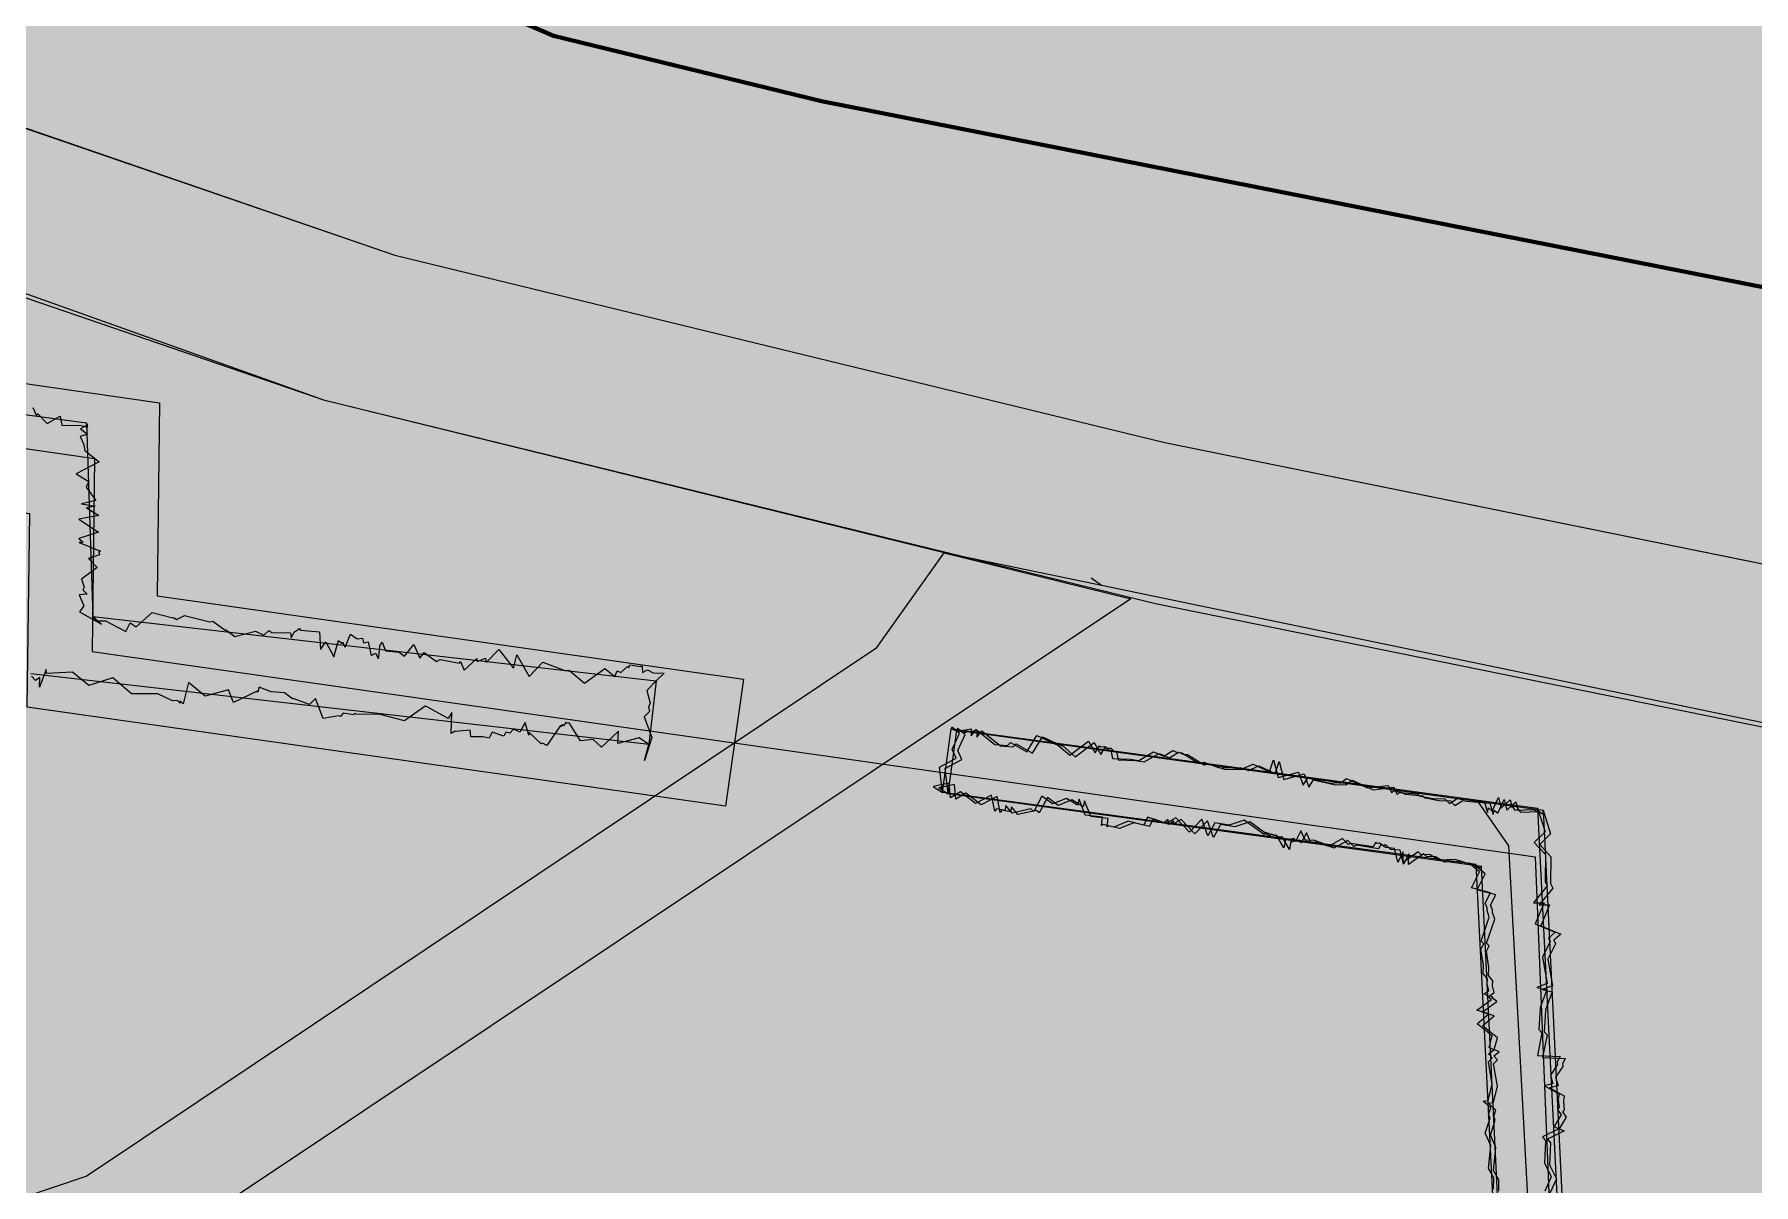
# Model space of a CAD drawing. Header units: metres. Extents: x 68582 to 69192, y 19191 to 19633.
# Drawn here: x 68935.09 to 68961.89, y 19495.31 to 19513.24 of the extents above; entities that cross this region are included whole.
import ezdxf

# ---------------------------------------------------------------- set-up
doc = ezdxf.new("R2010")
doc.units = ezdxf.units.M
doc.layers.get('0').update_dxf_attribs({"lineweight": 15})
doc.layers.add('Kasvillisuus', color=7, linetype='Continuous', lineweight=5)
doc.layers.add('None', color=7, linetype='Continuous', lineweight=5)

msp = doc.modelspace()

# ---------------------------------------------------------------- hatches: boundary and pattern name
at = {"true_color": 0xd1f0d1, "transparency": 33554687}
msp.add_hatch(color=254, dxfattribs=at).paths.add_polyline_path([(68588.122, 19191.443), (69192.296, 19191.443), (69192.296, 19628.232), (68588.122, 19628.232)], flags=0)
at = {"layer": 'Kasvillisuus', "true_color": 0xffffff, "transparency": 33554687}
msp.add_hatch(color=7, dxfattribs=at).paths.add_polyline_path([(68917.199, 19518.124), (68926.154, 19514.819), (68940.71, 19509.8), (68952.71, 19506.88), (68979.2, 19501.5), (68982.85, 19499.37), (68985.79, 19495.99), (68987.01, 19489.98), (68987.711, 19456.886), (68985.022, 19456.886), (68984.524, 19489.475), (68983.47, 19494.84), (68981.24, 19497.42), (68978.3, 19499.13), (68949.27, 19505.16), (68939.615, 19507.532), (68917.199, 19515.542)], flags=0)
at = {"layer": 'None', "linetype": 'Continuous', "lineweight": 0, "true_color": 0xffffff, "transparency": 33554687}
h = msp.add_hatch(color=7, dxfattribs=at)
h.paths.add_polyline_path([(68936.24, 19493.8), (68935.86, 19491.75), (68937.05, 19424.38), (68935.23, 19425.8), (68934.93, 19447.22), (68908.03, 19447.26), (68907.88, 19447.03), (68905.91, 19448.48), (68906.17, 19448.83), (68907.89, 19492.51), (68907.35, 19493.35), (68900.39, 19496.7), (68901.02, 19498.44), (68908.99, 19494.13), (68934.91, 19495.11), (68935.9, 19495.44), (68948.22, 19503.68), (68949.27, 19505.16), (68952.18, 19504.44)], flags=0)
h.paths.add_polyline_path([(68908.11, 19448.98), (68934.9, 19449.22), (68934.26, 19493.44), (68909.27, 19492.41)], flags=0)

# ---------------------------------------------------------------- linework, layer by layer
at = {"layer": 'Kasvillisuus', "color": 7, "true_color": 0xffffff, "transparency": 33554687}
msp.add_lwpolyline([(68917.199, 19518.124), (68926.154, 19514.819), (68940.71, 19509.8), (68952.71, 19506.88), (68979.2, 19501.5), (68982.85, 19499.37), (68985.79, 19495.99), (68987.01, 19489.98), (68987.711, 19456.886), (68985.022, 19456.886), (68984.524, 19489.475), (68983.47, 19494.84), (68981.24, 19497.42), (68978.3, 19499.13), (68949.27, 19505.16), (68939.615, 19507.532), (68917.199, 19515.542)], close=True, dxfattribs=at)
at = {"layer": 'None', "color": 7, "linetype": 'Continuous', "lineweight": 5, "true_color": 0xffffff, "transparency": 33554687}
for p, q in [((68926.94, 19514.52), (68940.71, 19509.8)), ((68940.71, 19509.8), (68952.71, 19506.88)), ((68952.71, 19506.88), (68979.2, 19501.5))]:
    msp.add_line(p, q, dxfattribs=at)
at = {"layer": 'None', "color": 7, "linetype": 'Continuous', "lineweight": 15, "transparency": 33554687}
for p, q in [((68927.439, 19508.316), (68935.904, 19507.185)), ((68935.065, 19507.423), (68935.123, 19507.295)), ((68935.123, 19507.295), (68935.143, 19507.325)), ((68935.143, 19507.325), (68935.288, 19507.176)), ((68935.288, 19507.176), (68935.49, 19507.289)), ((68935.49, 19507.289), (68935.517, 19507.149)), ((68935.904, 19507.185), (68935.897, 19507.17)), ((68935.897, 19507.17), (68935.916, 19507.154)), ((68935.922, 19507.118), (68935.904, 19507.185)), ((68935.904, 19507.185), (68936.004, 19504.166)), ((68935.517, 19507.149), (68935.82, 19507.144)), ((68935.916, 19507.009), (68935.806, 19506.97)), ((68935.806, 19506.97), (68935.861, 19506.846)), ((68935.916, 19507.154), (68935.807, 19507.089)), ((68935.807, 19507.089), (68935.916, 19507.009)), ((68935.82, 19507.144), (68935.922, 19507.118)), ((68935.861, 19506.846), (68935.859, 19506.841)), ((68935.859, 19506.841), (68935.878, 19506.753)), ((68935.878, 19506.753), (68935.875, 19506.751)), ((68935.875, 19506.751), (68936.102, 19506.575)), ((68936.102, 19506.575), (68935.744, 19506.387)), ((68935.744, 19506.387), (68935.939, 19506.271)), ((68935.939, 19506.271), (68935.9, 19506.184)), ((68935.9, 19506.184), (68936.048, 19505.972)), ((68936.048, 19505.972), (68935.826, 19505.922)), ((68935.826, 19505.922), (68936.037, 19505.883)), ((68936.037, 19505.883), (68935.902, 19505.86)), ((68935.902, 19505.86), (68936.096, 19505.74)), ((68936.096, 19505.74), (68935.786, 19505.683)), ((68935.786, 19505.683), (68936.089, 19505.479)), ((68936.089, 19505.479), (68935.783, 19505.384)), ((68935.783, 19505.384), (68935.851, 19505.323)), ((68935.851, 19505.323), (68935.788, 19505.318)), ((68935.788, 19505.318), (68936.123, 19505.182)), ((68936.106, 19505.125), (68935.935, 19505.068)), ((68935.935, 19505.068), (68936.069, 19504.927)), ((68936.123, 19505.182), (68936.095, 19505.176)), ((68936.095, 19505.176), (68936.106, 19505.125)), ((68936.069, 19504.927), (68935.823, 19504.746)), ((68935.915, 19504.511), (68935.79, 19504.503)), ((68935.79, 19504.503), (68935.86, 19504.334)), ((68935.823, 19504.746), (68935.867, 19504.624)), ((68935.867, 19504.624), (68935.848, 19504.582)), ((68935.848, 19504.582), (68935.915, 19504.511)), ((68935.86, 19504.334), (68935.796, 19504.24)), ((68935.796, 19504.24), (68936.138, 19504.048)), ((68936.676, 19504.003), (68936.928, 19504.227)), ((68936.928, 19504.227), (68937.25, 19504.144)), ((68936.004, 19504.166), (68936.047, 19504.099)), ((68936.138, 19504.048), (68936.004, 19504.166)), ((68936.004, 19504.166), (68944.78, 19503.163)), ((68936.047, 19504.099), (68936.198, 19504.1)), ((68936.198, 19504.1), (68936.516, 19503.932)), ((68936.516, 19503.932), (68936.586, 19504.066)), ((68936.586, 19504.066), (68936.676, 19504.003)), ((68937.25, 19504.144), (68937.271, 19504.145)), ((68937.271, 19504.145), (68937.305, 19504.117)), ((68937.305, 19504.117), (68937.428, 19504.18)), ((68937.428, 19504.18), (68937.824, 19504.082)), ((68937.824, 19504.082), (68937.872, 19504.093)), ((68937.872, 19504.093), (68938.064, 19503.95)), ((68938.064, 19503.95), (68938.071, 19503.962)), ((68938.071, 19503.962), (68938.213, 19503.854)), ((68939.157, 19503.934), (68939.22, 19503.98)), ((68939.22, 19503.98), (68939.238, 19503.954)), ((68939.238, 19503.954), (68939.533, 19503.928)), ((68938.213, 19503.854), (68938.536, 19503.935)), ((68938.536, 19503.935), (68938.669, 19503.873)), ((68938.669, 19503.873), (68938.747, 19503.949)), ((68938.747, 19503.949), (68938.789, 19503.916)), ((68938.789, 19503.916), (68939.084, 19503.913)), ((68939.084, 19503.913), (68939.091, 19503.831)), ((68939.091, 19503.831), (68939.148, 19503.937)), ((68939.148, 19503.937), (68939.157, 19503.934)), ((68939.533, 19503.928), (68939.549, 19503.653)), ((68939.549, 19503.653), (68939.634, 19503.773)), ((68939.634, 19503.773), (68939.759, 19503.539)), ((68939.759, 19503.539), (68939.83, 19503.793)), ((68939.83, 19503.793), (68939.886, 19503.747)), ((68939.886, 19503.747), (68939.894, 19503.764)), ((68939.894, 19503.764), (68939.936, 19503.685)), ((68939.936, 19503.685), (68940.016, 19503.889)), ((68940.016, 19503.889), (68940.119, 19503.819)), ((68940.119, 19503.819), (68940.204, 19503.827)), ((68940.204, 19503.827), (68940.221, 19503.755)), ((68940.221, 19503.755), (68940.292, 19503.769)), ((68940.292, 19503.769), (68940.342, 19503.555)), ((68940.454, 19503.506), (68940.481, 19503.729)), ((68940.481, 19503.729), (68940.485, 19503.722)), ((68940.485, 19503.722), (68940.513, 19503.764)), ((68940.513, 19503.764), (68940.565, 19503.631)), ((68940.861, 19503.547), (68941.003, 19503.731)), ((68941.003, 19503.731), (68941.096, 19503.517)), ((68940.342, 19503.555), (68940.407, 19503.596)), ((68940.407, 19503.596), (68940.454, 19503.506)), ((68940.565, 19503.631), (68940.777, 19503.609)), ((68940.777, 19503.609), (68940.861, 19503.547)), ((68941.096, 19503.517), (68941.163, 19503.603)), ((68941.163, 19503.603), (68941.356, 19503.463)), ((68941.356, 19503.463), (68941.415, 19503.494)), ((68941.415, 19503.494), (68941.715, 19503.436)), ((68941.715, 19503.436), (68941.732, 19503.464)), ((68941.732, 19503.464), (68941.791, 19503.327)), ((68941.791, 19503.327), (68941.984, 19503.512)), ((68941.984, 19503.512), (68941.992, 19503.466)), ((68941.992, 19503.466), (68942.119, 19503.518)), ((68942.119, 19503.518), (68942.13, 19503.448)), ((68942.13, 19503.448), (68942.329, 19503.649)), ((68942.329, 19503.649), (68942.559, 19503.362)), ((68942.559, 19503.362), (68942.61, 19503.569)), ((68942.61, 19503.569), (68942.803, 19503.229)), ((68942.803, 19503.229), (68943.014, 19503.451)), ((68943.014, 19503.451), (68943.357, 19503.325)), ((68944.667, 19502.169), (68935.033, 19503.271)), ((68935.107, 19503.166), (68935.044, 19503.236)), ((68935.177, 19503.216), (68935.107, 19503.166)), ((68935.275, 19503.338), (68935.17, 19503.066)), ((68935.17, 19503.066), (68935.177, 19503.216)), ((68935.279, 19503.279), (68935.275, 19503.338)), ((68935.686, 19503.295), (68935.279, 19503.279)), ((68935.94, 19503.089), (68935.686, 19503.295)), ((68936.312, 19503.21), (68935.94, 19503.089)), ((68936.603, 19502.962), (68936.312, 19503.21)), ((68943.357, 19503.325), (68943.428, 19503.323)), ((68943.428, 19503.323), (68943.666, 19503.128)), ((68943.666, 19503.128), (68943.98, 19503.357)), ((68943.98, 19503.357), (68944.138, 19503.23)), ((68944.138, 19503.23), (68944.171, 19503.319)), ((68944.171, 19503.319), (68944.233, 19503.291)), ((68944.233, 19503.291), (68944.333, 19503.384)), ((68944.333, 19503.384), (68944.353, 19503.367)), ((68944.353, 19503.367), (68944.371, 19503.41)), ((68944.371, 19503.41), (68944.542, 19503.388)), ((68944.542, 19503.388), (68944.548, 19503.394)), ((68944.548, 19503.394), (68944.55, 19503.39)), ((68944.55, 19503.39), (68944.563, 19503.39)), ((68944.563, 19503.39), (68944.569, 19503.291)), ((68944.569, 19503.291), (68944.648, 19503.333)), ((68944.78, 19503.163), (68944.634, 19503.01)), ((68944.648, 19503.333), (68944.732, 19503.288)), ((68944.78, 19503.163), (68944.667, 19502.169)), ((68944.732, 19503.288), (68944.906, 19503.282)), ((68944.906, 19503.282), (68944.78, 19503.163)), ((68937.017, 19502.958), (68936.603, 19502.962)), ((68937.245, 19502.85), (68937.017, 19502.958)), ((68937.49, 19503.139), (68937.409, 19502.806)), ((68937.753, 19502.925), (68937.49, 19503.139)), ((68938.115, 19503.021), (68937.753, 19502.925)), ((68938.194, 19502.827), (68938.115, 19503.021)), ((68938.562, 19503), (68938.194, 19502.827)), ((68938.573, 19502.986), (68938.562, 19503)), ((68938.593, 19503.062), (68938.573, 19502.986)), ((68938.782, 19502.992), (68938.593, 19503.062)), ((68938.991, 19502.974), (68938.782, 19502.992)), ((68939.112, 19502.882), (68938.991, 19502.974)), ((68939.123, 19502.886), (68939.112, 19502.882)), ((68939.377, 19502.793), (68939.123, 19502.886)), ((68939.473, 19502.887), (68939.377, 19502.793)), ((68939.591, 19502.573), (68939.473, 19502.887)), ((68944.634, 19503.01), (68944.686, 19502.816)), ((68937.321, 19502.858), (68937.245, 19502.85)), ((68937.361, 19502.816), (68937.321, 19502.858)), ((68937.365, 19502.851), (68937.361, 19502.816)), ((68937.373, 19502.833), (68937.365, 19502.851)), ((68937.38, 19502.835), (68937.373, 19502.833)), ((68937.409, 19502.806), (68937.38, 19502.835)), ((68939.831, 19502.615), (68939.591, 19502.573)), ((68939.859, 19502.608), (68939.831, 19502.615)), ((68939.904, 19502.66), (68939.859, 19502.608)), ((68940.067, 19502.63), (68939.904, 19502.66)), ((68940.082, 19502.653), (68940.067, 19502.63)), ((68940.105, 19502.641), (68940.082, 19502.653)), ((68940.482, 19502.636), (68940.105, 19502.641)), ((68940.857, 19502.541), (68940.482, 19502.636)), ((68941.181, 19502.768), (68940.857, 19502.541)), ((68941.193, 19502.764), (68941.181, 19502.768)), ((68941.204, 19502.763), (68941.193, 19502.764)), ((68941.538, 19502.574), (68941.204, 19502.763)), ((68941.598, 19502.67), (68941.538, 19502.574)), ((68941.586, 19502.342), (68941.598, 19502.67)), ((68944.676, 19502.682), (68944.595, 19502.602)), ((68944.686, 19502.816), (68944.662, 19502.752)), ((68944.662, 19502.752), (68944.676, 19502.682)), ((68941.647, 19502.38), (68941.586, 19502.342)), ((68941.656, 19502.371), (68941.647, 19502.38)), ((68941.884, 19502.391), (68941.656, 19502.371)), ((68941.891, 19502.292), (68941.884, 19502.391)), ((68942.223, 19502.364), (68942.181, 19502.27)), ((68942.409, 19502.3), (68942.223, 19502.364)), ((68942.437, 19502.362), (68942.409, 19502.3)), ((68942.502, 19502.348), (68942.437, 19502.362)), ((68942.56, 19502.411), (68942.502, 19502.348)), ((68942.654, 19502.363), (68942.56, 19502.411)), ((68942.738, 19502.511), (68942.654, 19502.363)), ((68942.796, 19502.315), (68942.738, 19502.511)), ((68942.801, 19502.356), (68942.796, 19502.315)), ((68942.991, 19502.18), (68942.801, 19502.356)), ((68943.291, 19502.468), (68943.077, 19502.153)), ((68943.297, 19502.452), (68943.291, 19502.468)), ((68943.324, 19502.484), (68943.297, 19502.452)), ((68943.337, 19502.461), (68943.324, 19502.484)), ((68943.371, 19502.511), (68943.337, 19502.461)), ((68943.394, 19502.504), (68943.371, 19502.511)), ((68943.427, 19502.506), (68943.394, 19502.504)), ((68943.603, 19502.227), (68943.427, 19502.506)), ((68944.196, 19502.378), (68943.93, 19502.13)), ((68944.185, 19502.186), (68944.196, 19502.378)), ((68944.595, 19502.602), (68944.715, 19502.277)), ((68949.244, 19501.424), (68949.378, 19502.415)), ((68949.331, 19501.403), (68949.467, 19502.394)), ((68949.388, 19502.438), (68949.378, 19502.415)), ((68949.378, 19502.415), (68949.381, 19502.415)), ((68949.378, 19502.415), (68958.517, 19501.178)), ((68949.381, 19502.415), (68949.483, 19502.377)), ((68949.509, 19502.347), (68949.388, 19502.438)), ((68949.396, 19502.094), (68949.509, 19502.347)), ((68949.477, 19502.418), (68949.467, 19502.394)), ((68949.467, 19502.394), (68949.47, 19502.395)), ((68949.467, 19502.394), (68958.604, 19501.145)), ((68949.47, 19502.395), (68949.571, 19502.356)), ((68949.597, 19502.326), (68949.477, 19502.418)), ((68949.483, 19502.377), (68949.692, 19502.412)), ((68949.571, 19502.356), (68949.781, 19502.391)), ((68949.692, 19502.412), (68949.689, 19502.306)), ((68949.689, 19502.306), (68949.77, 19502.403)), ((68949.77, 19502.403), (68950.059, 19502.17)), ((68949.781, 19502.391), (68949.777, 19502.285)), ((68949.777, 19502.285), (68949.858, 19502.382)), ((68949.858, 19502.382), (68950.148, 19502.149)), ((68942.081, 19502.289), (68941.891, 19502.292)), ((68942.181, 19502.27), (68942.081, 19502.289)), ((68943.011, 19502.191), (68942.991, 19502.18)), ((68943.077, 19502.153), (68943.011, 19502.191)), ((68943.801, 19502.248), (68943.603, 19502.227)), ((68943.93, 19502.13), (68943.801, 19502.248)), ((68944.514, 19502.273), (68944.185, 19502.186)), ((68944.667, 19502.169), (68944.514, 19502.273)), ((68944.715, 19502.277), (68944.601, 19501.92)), ((68944.601, 19501.92), (68944.667, 19502.169)), ((68949.457, 19501.955), (68949.396, 19502.094)), ((68949.484, 19502.074), (68949.597, 19502.326)), ((68950.059, 19502.17), (68950.254, 19502.154)), ((68950.148, 19502.149), (68950.342, 19502.132)), ((68950.254, 19502.154), (68950.258, 19502.153)), ((68950.258, 19502.153), (68950.305, 19502.2)), ((68950.305, 19502.2), (68950.556, 19502.055)), ((68950.342, 19502.132), (68950.346, 19502.131)), ((68950.346, 19502.131), (68950.393, 19502.178)), ((68950.393, 19502.178), (68950.644, 19502.033)), ((68950.556, 19502.055), (68950.712, 19502.311)), ((68950.644, 19502.033), (68950.8, 19502.289)), ((68950.712, 19502.311), (68951.017, 19502.17)), ((68950.8, 19502.289), (68951.106, 19502.148)), ((68951.017, 19502.17), (68951.027, 19502.176)), ((68951.027, 19502.176), (68951.226, 19502.001)), ((68951.106, 19502.148), (68951.115, 19502.153)), ((68951.115, 19502.153), (68951.314, 19501.978)), ((68951.226, 19502.001), (68951.521, 19502.224)), ((68951.314, 19501.978), (68951.609, 19502.201)), ((68951.521, 19502.224), (68951.621, 19502.038)), ((68951.609, 19502.201), (68951.709, 19502.014)), ((68951.621, 19502.038), (68951.691, 19502.151)), ((68951.691, 19502.151), (68951.705, 19502.135)), ((68951.705, 19502.135), (68951.779, 19502.139)), ((68951.709, 19502.014), (68951.779, 19502.127)), ((68951.779, 19502.139), (68951.832, 19502.082)), ((68951.779, 19502.127), (68951.793, 19502.111)), ((68951.793, 19502.111), (68951.867, 19502.115)), ((68951.832, 19502.082), (68951.867, 19502.083)), ((68951.867, 19502.115), (68951.92, 19502.059)), ((68951.867, 19502.083), (68951.892, 19501.954)), ((68949.197, 19501.814), (68949.457, 19501.955)), ((68949.244, 19501.424), (68949.197, 19501.814)), ((68949.284, 19501.794), (68949.545, 19501.934)), ((68949.545, 19501.934), (68949.484, 19502.074)), ((68951.892, 19501.954), (68952.164, 19501.942)), ((68951.92, 19502.059), (68951.955, 19502.06)), ((68951.955, 19502.06), (68951.98, 19501.931)), ((68951.98, 19501.931), (68952.251, 19501.918)), ((68952.164, 19501.942), (68952.302, 19501.923)), ((68952.251, 19501.918), (68952.389, 19501.899)), ((68952.302, 19501.923), (68952.532, 19502.056)), ((68952.389, 19501.899), (68952.62, 19502.031)), ((68952.532, 19502.056), (68952.695, 19501.987)), ((68952.62, 19502.031), (68952.783, 19501.962)), ((68952.695, 19501.987), (68952.834, 19502.075)), ((68952.783, 19501.962), (68952.922, 19502.05)), ((68952.834, 19502.075), (68952.908, 19502.044)), ((68952.908, 19502.044), (68952.976, 19502.042)), ((68952.922, 19502.05), (68952.996, 19502.019)), ((68952.976, 19502.042), (68953.234, 19501.88)), ((68952.996, 19502.019), (68953.064, 19502.016)), ((68953.064, 19502.016), (68953.321, 19501.855)), ((68953.234, 19501.88), (68953.317, 19501.896)), ((68953.317, 19501.896), (68953.545, 19501.809)), ((68953.321, 19501.855), (68953.405, 19501.871)), ((68953.405, 19501.871), (68953.633, 19501.783)), ((68953.927, 19501.794), (68954.084, 19501.862)), ((68954.014, 19501.767), (68954.172, 19501.835)), ((68954.084, 19501.862), (68954.34, 19501.745)), ((68954.172, 19501.835), (68954.427, 19501.718)), ((68954.34, 19501.745), (68954.403, 19501.932)), ((68954.403, 19501.932), (68954.475, 19501.653)), ((68954.427, 19501.718), (68954.491, 19501.905)), ((68954.491, 19501.905), (68954.563, 19501.626)), ((68949.346, 19501.568), (68949.098, 19501.516)), ((68949.433, 19501.548), (68949.186, 19501.496)), ((68949.331, 19501.403), (68949.284, 19501.794)), ((68949.366, 19501.337), (68949.346, 19501.568)), ((68949.453, 19501.316), (68949.433, 19501.548)), ((68953.545, 19501.809), (68953.898, 19501.805)), ((68953.633, 19501.783), (68953.985, 19501.779)), ((68953.898, 19501.805), (68953.927, 19501.794)), ((68953.985, 19501.779), (68954.014, 19501.767)), ((68954.475, 19501.653), (68954.791, 19501.741)), ((68954.563, 19501.626), (68954.878, 19501.713)), ((68954.791, 19501.741), (68954.866, 19501.534)), ((68954.866, 19501.534), (68954.939, 19501.648)), ((68954.878, 19501.713), (68954.953, 19501.506)), ((68954.939, 19501.648), (68955.28, 19501.567)), ((68954.953, 19501.506), (68955.027, 19501.62)), ((68955.027, 19501.62), (68955.368, 19501.539)), ((68955.28, 19501.567), (68955.408, 19501.576)), ((68955.368, 19501.539), (68955.495, 19501.547)), ((68955.408, 19501.576), (68955.441, 19501.568)), ((68955.441, 19501.568), (68955.541, 19501.641)), ((68955.495, 19501.547), (68955.528, 19501.54)), ((68955.528, 19501.54), (68955.628, 19501.613)), ((68955.541, 19501.641), (68955.868, 19501.493)), ((68955.628, 19501.613), (68955.955, 19501.464)), ((68949.098, 19501.516), (68949.244, 19501.424)), ((68949.186, 19501.496), (68949.331, 19501.403)), ((68957.56, 19500.298), (68949.244, 19501.424)), ((68957.646, 19500.267), (68949.331, 19501.403)), ((68949.523, 19501.432), (68949.366, 19501.337)), ((68949.61, 19501.411), (68949.453, 19501.316)), ((68949.757, 19501.25), (68949.523, 19501.432)), ((68949.844, 19501.229), (68949.61, 19501.411)), ((68950.007, 19501.379), (68949.757, 19501.25)), ((68950.094, 19501.358), (68949.844, 19501.229)), ((68950.058, 19501.13), (68950.007, 19501.379)), ((68950.145, 19501.109), (68950.094, 19501.358)), ((68950.792, 19501.367), (68950.665, 19501.125)), ((68950.879, 19501.345), (68950.752, 19501.103)), ((68950.959, 19501.243), (68950.792, 19501.367)), ((68951.046, 19501.221), (68950.879, 19501.345)), ((68951.175, 19501.328), (68950.959, 19501.243)), ((68951.262, 19501.305), (68951.046, 19501.221)), ((68951.347, 19501.222), (68951.175, 19501.328)), ((68951.434, 19501.199), (68951.262, 19501.305)), ((68951.372, 19501.317), (68951.347, 19501.222)), ((68951.469, 19501.069), (68951.372, 19501.317)), ((68951.459, 19501.293), (68951.434, 19501.199)), ((68951.555, 19501.046), (68951.459, 19501.293)), ((68955.868, 19501.493), (68956.191, 19501.533)), ((68955.955, 19501.464), (68956.279, 19501.504)), ((68956.191, 19501.533), (68956.242, 19501.421)), ((68956.242, 19501.421), (68956.292, 19501.46)), ((68956.279, 19501.504), (68956.33, 19501.392)), ((68956.292, 19501.46), (68956.37, 19501.424)), ((68956.33, 19501.392), (68956.379, 19501.431)), ((68956.37, 19501.424), (68956.642, 19501.4)), ((68956.379, 19501.431), (68956.457, 19501.395)), ((68956.457, 19501.395), (68956.729, 19501.37)), ((68956.642, 19501.4), (68956.686, 19501.364)), ((68956.686, 19501.364), (68956.689, 19501.366)), ((68956.689, 19501.366), (68956.89, 19501.327)), ((68956.729, 19501.37), (68956.773, 19501.334)), ((68956.773, 19501.334), (68956.776, 19501.336)), ((68956.776, 19501.336), (68956.977, 19501.296)), ((68956.89, 19501.327), (68957.074, 19501.325)), ((68956.977, 19501.296), (68957.161, 19501.294)), ((68957.074, 19501.325), (68957.144, 19501.251)), ((68957.144, 19501.251), (68957.264, 19501.328)), ((68957.161, 19501.294), (68957.231, 19501.22)), ((68957.231, 19501.22), (68957.351, 19501.297)), ((68957.264, 19501.328), (68957.322, 19501.318)), ((68957.322, 19501.318), (68957.688, 19501.288)), ((68957.351, 19501.297), (68957.409, 19501.287)), ((68957.409, 19501.287), (68957.774, 19501.256)), ((68957.688, 19501.288), (68957.74, 19501.108)), ((68957.811, 19501.133), (68957.909, 19501.343)), ((68957.897, 19501.101), (68957.996, 19501.311)), ((68957.909, 19501.343), (68957.952, 19501.176)), ((68957.952, 19501.176), (68958.091, 19501.309)), ((68957.996, 19501.311), (68958.039, 19501.145)), ((68958.039, 19501.145), (68958.178, 19501.277)), ((68958.091, 19501.309), (68958.124, 19501.186)), ((68958.178, 19501.277), (68958.211, 19501.154)), ((68950.083, 19501.166), (68950.058, 19501.13)), ((68950.217, 19501.142), (68950.083, 19501.166)), ((68950.17, 19501.145), (68950.145, 19501.109)), ((68950.304, 19501.12), (68950.17, 19501.145)), ((68950.231, 19501.219), (68950.217, 19501.142)), ((68950.331, 19501.101), (68950.231, 19501.219)), ((68950.318, 19501.197), (68950.304, 19501.12)), ((68950.418, 19501.079), (68950.318, 19501.197)), ((68950.621, 19501.165), (68950.331, 19501.101)), ((68950.708, 19501.143), (68950.418, 19501.079)), ((68950.665, 19501.125), (68950.621, 19501.165)), ((68950.752, 19501.103), (68950.708, 19501.143)), ((68951.739, 19501.037), (68951.469, 19501.069)), ((68951.825, 19501.014), (68951.555, 19501.046)), ((68951.723, 19500.908), (68951.739, 19501.037)), ((68951.809, 19500.885), (68951.825, 19501.014)), ((68952.439, 19501.035), (68952.383, 19500.914)), ((68952.691, 19500.947), (68952.439, 19501.035)), ((68952.526, 19501.01), (68952.469, 19500.89)), ((68952.777, 19500.922), (68952.526, 19501.01)), ((68952.878, 19501.028), (68952.76, 19500.958)), ((68953.092, 19500.802), (68952.878, 19501.028)), ((68953.285, 19501.007), (68953.092, 19500.802)), ((68953.381, 19500.746), (68953.285, 19501.007)), ((68957.74, 19501.108), (68957.752, 19501.18)), ((68957.752, 19501.18), (68957.811, 19501.133)), ((68957.774, 19501.256), (68957.827, 19501.076)), ((68957.827, 19501.076), (68957.839, 19501.148)), ((68957.839, 19501.148), (68957.897, 19501.101)), ((68958.124, 19501.186), (68958.127, 19501.197)), ((68958.127, 19501.197), (68958.165, 19501.148)), ((68958.165, 19501.148), (68958.454, 19501.157)), ((68958.211, 19501.154), (68958.213, 19501.165)), ((68958.213, 19501.165), (68958.251, 19501.115)), ((68958.251, 19501.115), (68958.541, 19501.124)), ((68958.454, 19501.157), (68958.525, 19501.114)), ((68958.517, 19501.178), (68958.636, 19500.81)), ((68958.525, 19501.114), (68958.517, 19501.178)), ((68958.517, 19501.178), (68961.403, 19443.697)), ((68958.541, 19501.124), (68958.611, 19501.081)), ((68958.604, 19501.145), (68958.722, 19500.777)), ((68958.611, 19501.081), (68958.604, 19501.145)), ((68958.604, 19501.145), (68961.413, 19443.661)), ((68951.746, 19500.923), (68951.723, 19500.908)), ((68951.913, 19500.882), (68951.746, 19500.923)), ((68951.833, 19500.9), (68951.809, 19500.885)), ((68952, 19500.858), (68951.833, 19500.9)), ((68952.137, 19500.973), (68951.913, 19500.882)), ((68952.224, 19500.949), (68952, 19500.858)), ((68952.383, 19500.914), (68952.137, 19500.973)), ((68952.469, 19500.89), (68952.224, 19500.949)), ((68952.759, 19501.003), (68952.691, 19500.947)), ((68952.76, 19500.958), (68952.759, 19501.003)), ((68952.846, 19500.978), (68952.777, 19500.922)), ((68952.964, 19501.003), (68952.846, 19500.933)), ((68952.846, 19500.933), (68952.846, 19500.978)), ((68953.178, 19500.776), (68952.964, 19501.003)), ((68953.372, 19500.981), (68953.178, 19500.776)), ((68953.467, 19500.72), (68953.372, 19500.981)), ((68953.489, 19500.951), (68953.381, 19500.746)), ((68953.576, 19500.925), (68953.467, 19500.72)), ((68953.712, 19500.91), (68953.489, 19500.951)), ((68953.798, 19500.884), (68953.576, 19500.925)), ((68953.947, 19500.992), (68953.712, 19500.91)), ((68954.033, 19500.965), (68953.798, 19500.884)), ((68954.255, 19500.769), (68953.947, 19500.992)), ((68954.342, 19500.742), (68954.033, 19500.965)), ((68954.28, 19500.797), (68954.255, 19500.769)), ((68954.412, 19500.752), (68954.28, 19500.797)), ((68954.367, 19500.77), (68954.342, 19500.742)), ((68954.498, 19500.725), (68954.367, 19500.77)), ((68954.451, 19500.755), (68954.412, 19500.752)), ((68954.566, 19500.561), (68954.451, 19500.755)), ((68954.829, 19500.823), (68954.744, 19500.659)), ((68954.899, 19500.671), (68954.829, 19500.823)), ((68954.915, 19500.795), (68954.831, 19500.632)), ((68954.985, 19500.643), (68954.915, 19500.795)), ((68958.636, 19500.81), (68958.465, 19500.644)), ((68958.722, 19500.777), (68958.551, 19500.611)), ((68954.538, 19500.728), (68954.498, 19500.725)), ((68954.652, 19500.533), (68954.538, 19500.728)), ((68954.587, 19500.689), (68954.566, 19500.561)), ((68954.597, 19500.677), (68954.587, 19500.689)), ((68954.723, 19500.706), (68954.597, 19500.677)), ((68954.673, 19500.661), (68954.652, 19500.533)), ((68954.683, 19500.649), (68954.673, 19500.661)), ((68954.809, 19500.678), (68954.683, 19500.649)), ((68954.744, 19500.659), (68954.723, 19500.706)), ((68954.831, 19500.632), (68954.809, 19500.678)), ((68955.035, 19500.676), (68954.899, 19500.671)), ((68955.121, 19500.648), (68954.985, 19500.643)), ((68955.258, 19500.581), (68955.035, 19500.676)), ((68955.344, 19500.552), (68955.121, 19500.648)), ((68955.476, 19500.704), (68955.258, 19500.581)), ((68955.562, 19500.675), (68955.344, 19500.552)), ((68955.567, 19500.61), (68955.476, 19500.704)), ((68955.653, 19500.581), (68955.562, 19500.675)), ((68955.61, 19500.629), (68955.567, 19500.61)), ((68955.954, 19500.572), (68955.61, 19500.629)), ((68955.696, 19500.601), (68955.653, 19500.581)), ((68956.04, 19500.543), (68955.696, 19500.601)), ((68955.997, 19500.646), (68955.954, 19500.572)), ((68956.018, 19500.627), (68955.997, 19500.646)), ((68956.055, 19500.634), (68956.018, 19500.627)), ((68956.083, 19500.616), (68956.04, 19500.543)), ((68956.146, 19500.563), (68956.055, 19500.634)), ((68956.104, 19500.597), (68956.083, 19500.616)), ((68956.141, 19500.604), (68956.104, 19500.597)), ((68956.232, 19500.533), (68956.141, 19500.604)), ((68956.288, 19500.551), (68956.146, 19500.563)), ((68956.374, 19500.521), (68956.232, 19500.533)), ((68956.341, 19500.336), (68956.288, 19500.551)), ((68956.424, 19500.496), (68956.341, 19500.336)), ((68956.427, 19500.306), (68956.374, 19500.521)), ((68956.423, 19500.33), (68956.424, 19500.496)), ((68956.655, 19500.494), (68956.423, 19500.33)), ((68956.699, 19500.455), (68956.655, 19500.494)), ((68958.465, 19500.644), (68958.641, 19500.453)), ((68958.551, 19500.611), (68958.727, 19500.42)), ((68956.51, 19500.466), (68956.427, 19500.306)), ((68956.509, 19500.3), (68956.51, 19500.466)), ((68956.741, 19500.464), (68956.509, 19500.3)), ((68956.842, 19500.45), (68956.699, 19500.455)), ((68956.785, 19500.425), (68956.741, 19500.464)), ((68956.928, 19500.42), (68956.785, 19500.425)), ((68956.981, 19500.367), (68956.842, 19500.45)), ((68957.067, 19500.336), (68956.928, 19500.42)), ((68957.235, 19500.376), (68956.981, 19500.367)), ((68957.321, 19500.345), (68957.067, 19500.336)), ((68957.542, 19500.278), (68957.235, 19500.376)), ((68957.627, 19500.247), (68957.321, 19500.345)), ((68957.442, 19500.325), (68957.56, 19500.298)), ((68957.615, 19500.183), (68957.442, 19500.325)), ((68957.528, 19500.294), (68957.646, 19500.267)), ((68957.701, 19500.152), (68957.528, 19500.294)), ((68957.56, 19500.298), (68957.542, 19500.278)), ((68960.352, 19444.704), (68957.56, 19500.298)), ((68957.646, 19500.267), (68957.627, 19500.247)), ((68960.362, 19444.669), (68957.646, 19500.267)), ((68958.641, 19500.453), (68958.634, 19500.034)), ((68958.727, 19500.42), (68958.719, 19500.001)), ((68957.49, 19499.935), (68957.615, 19500.183)), ((68957.785, 19499.857), (68957.49, 19499.935)), ((68957.575, 19499.903), (68957.701, 19500.152)), ((68958.669, 19499.964), (68958.457, 19499.701)), ((68958.634, 19500.034), (68958.669, 19499.964)), ((68958.719, 19500.001), (68958.754, 19499.931)), ((68957.87, 19499.825), (68957.575, 19499.903)), ((68957.702, 19499.698), (68957.785, 19499.857)), ((68957.733, 19499.625), (68957.702, 19499.698)), ((68957.787, 19499.667), (68957.87, 19499.825)), ((68957.817, 19499.594), (68957.787, 19499.667)), ((68958.457, 19499.701), (68958.621, 19499.702)), ((68958.621, 19499.702), (68958.482, 19499.375)), ((68958.754, 19499.931), (68958.542, 19499.669)), ((68958.542, 19499.669), (68958.706, 19499.669)), ((68958.706, 19499.669), (68958.567, 19499.342)), ((68957.637, 19499.105), (68957.766, 19499.477)), ((68957.721, 19499.074), (68957.85, 19499.445)), ((68957.734, 19499.584), (68957.733, 19499.625)), ((68957.766, 19499.477), (68957.734, 19499.584)), ((68957.818, 19499.552), (68957.817, 19499.594)), ((68957.85, 19499.445), (68957.818, 19499.552)), ((68958.482, 19499.375), (68958.794, 19499.245)), ((68958.567, 19499.342), (68958.878, 19499.212)), ((68958.794, 19499.245), (68958.69, 19499.15)), ((68958.69, 19499.15), (68958.715, 19499.097)), ((68958.878, 19499.212), (68958.774, 19499.117)), ((68957.636, 19498.98), (68957.679, 19499.063)), ((68957.677, 19498.725), (68957.636, 19498.98)), ((68957.679, 19499.063), (68957.637, 19499.105)), ((68957.72, 19498.949), (68957.763, 19499.032)), ((68957.761, 19498.693), (68957.72, 19498.949)), ((68957.763, 19499.032), (68957.721, 19499.074)), ((68958.715, 19499.097), (68958.593, 19498.855)), ((68958.799, 19499.064), (68958.677, 19498.822)), ((68958.774, 19499.117), (68958.799, 19499.064)), ((68957.67, 19498.602), (68957.677, 19498.725)), ((68957.737, 19498.517), (68957.67, 19498.602)), ((68957.753, 19498.57), (68957.761, 19498.693)), ((68958.593, 19498.855), (68958.667, 19498.442)), ((68958.677, 19498.822), (68958.75, 19498.409)), ((68957.679, 19498.28), (68957.759, 19498.336)), ((68957.731, 19498.441), (68957.737, 19498.517)), ((68957.759, 19498.336), (68957.731, 19498.441)), ((68957.821, 19498.485), (68957.753, 19498.57)), ((68957.814, 19498.409), (68957.821, 19498.485)), ((68957.842, 19498.304), (68957.814, 19498.409)), ((68958.667, 19498.442), (68958.506, 19498.381)), ((68958.506, 19498.381), (68958.664, 19498.347)), ((68958.664, 19498.347), (68958.559, 19498.068)), ((68958.75, 19498.409), (68958.589, 19498.349)), ((68958.589, 19498.349), (68958.747, 19498.314)), ((68957.574, 19498.029), (68957.802, 19498.194)), ((68957.656, 19497.997), (68957.885, 19498.162)), ((68957.739, 19498.265), (68957.679, 19498.28)), ((68957.728, 19498.25), (68957.739, 19498.265)), ((68957.802, 19498.194), (68957.728, 19498.25)), ((68957.762, 19498.249), (68957.842, 19498.304)), ((68957.822, 19498.234), (68957.762, 19498.249)), ((68957.811, 19498.218), (68957.822, 19498.234)), ((68957.885, 19498.162), (68957.811, 19498.218)), ((68958.559, 19498.068), (68958.56, 19498.057)), ((68958.747, 19498.314), (68958.642, 19498.035)), ((68957.756, 19497.973), (68957.574, 19498.029)), ((68957.578, 19497.816), (68957.756, 19497.973)), ((68957.813, 19497.627), (68957.578, 19497.816)), ((68957.839, 19497.941), (68957.656, 19497.997)), ((68957.66, 19497.784), (68957.839, 19497.941)), ((68958.56, 19498.057), (68958.537, 19497.725)), ((68958.643, 19498.024), (68958.619, 19497.692)), ((68958.642, 19498.035), (68958.643, 19498.024)), ((68957.895, 19497.595), (68957.66, 19497.784)), ((68957.762, 19497.445), (68957.813, 19497.627)), ((68957.844, 19497.414), (68957.895, 19497.595)), ((68958.584, 19497.677), (68958.515, 19497.324)), ((68958.537, 19497.725), (68958.584, 19497.677)), ((68958.666, 19497.645), (68958.597, 19497.291)), ((68958.619, 19497.692), (68958.666, 19497.645)), ((68957.752, 19497.225), (68957.813, 19497.285)), ((68957.754, 19497.348), (68957.835, 19497.41)), ((68957.813, 19497.285), (68957.754, 19497.348)), ((68957.835, 19497.41), (68957.762, 19497.445)), ((68957.835, 19497.317), (68957.917, 19497.379)), ((68957.894, 19497.253), (68957.835, 19497.317)), ((68957.917, 19497.379), (68957.844, 19497.414)), ((68958.515, 19497.324), (68958.868, 19497.308)), ((68958.597, 19497.291), (68958.95, 19497.275)), ((68958.868, 19497.308), (68958.822, 19497.221)), ((68958.95, 19497.275), (68958.904, 19497.187)), ((68957.81, 19496.873), (68957.752, 19497.225)), ((68957.833, 19497.193), (68957.894, 19497.253)), ((68957.891, 19496.841), (68957.833, 19497.193)), ((68958.831, 19497.182), (68958.719, 19497.017)), ((68958.719, 19497.017), (68958.757, 19496.88)), ((68958.913, 19497.149), (68958.8, 19496.984)), ((68958.822, 19497.221), (68958.831, 19497.182)), ((68958.904, 19497.187), (68958.913, 19497.149)), ((68957.749, 19496.62), (68957.81, 19496.873)), ((68957.83, 19496.588), (68957.891, 19496.841)), ((68958.757, 19496.88), (68958.625, 19496.849)), ((68958.625, 19496.849), (68958.853, 19496.726)), ((68958.838, 19496.847), (68958.706, 19496.816)), ((68958.706, 19496.816), (68958.934, 19496.693)), ((68958.8, 19496.984), (68958.838, 19496.847)), ((68958.853, 19496.726), (68958.839, 19496.643)), ((68957.671, 19496.608), (68957.75, 19496.618)), ((68957.788, 19496.503), (68957.671, 19496.608)), ((68957.75, 19496.618), (68957.749, 19496.62)), ((68957.752, 19496.577), (68957.83, 19496.587)), ((68957.869, 19496.471), (68957.752, 19496.577)), ((68957.755, 19496.403), (68957.788, 19496.503)), ((68957.83, 19496.587), (68957.83, 19496.588)), ((68957.836, 19496.371), (68957.869, 19496.471)), ((68958.854, 19496.508), (68958.827, 19496.478)), ((68958.827, 19496.478), (68958.885, 19496.396)), ((68958.839, 19496.643), (68958.854, 19496.508)), ((68958.935, 19496.475), (68958.907, 19496.445)), ((68958.934, 19496.693), (68958.92, 19496.61)), ((68958.92, 19496.61), (68958.935, 19496.475)), ((68957.703, 19496.112), (68957.777, 19496.343)), ((68957.777, 19496.343), (68957.755, 19496.403)), ((68957.783, 19496.081), (68957.857, 19496.312)), ((68957.857, 19496.312), (68957.836, 19496.371)), ((68958.885, 19496.396), (68958.777, 19496.212)), ((68958.777, 19496.212), (68958.85, 19496.18)), ((68958.965, 19496.362), (68958.857, 19496.179)), ((68958.907, 19496.445), (68958.965, 19496.362)), ((68957.788, 19495.919), (68957.703, 19496.112)), ((68957.752, 19495.558), (68957.788, 19495.919)), ((68957.868, 19495.887), (68957.783, 19496.081)), ((68958.85, 19496.18), (68958.595, 19496.051)), ((68958.595, 19496.051), (68958.642, 19495.991)), ((68958.642, 19495.991), (68958.627, 19495.649)), ((68958.93, 19496.147), (68958.675, 19496.018)), ((68958.675, 19496.018), (68958.721, 19495.959)), ((68958.721, 19495.959), (68958.706, 19495.616)), ((68958.857, 19496.179), (68958.93, 19496.147)), ((68957.831, 19495.527), (68957.868, 19495.887)), ((68958.627, 19495.649), (68958.732, 19495.43)), ((68957.837, 19495.413), (68957.752, 19495.558)), ((68957.916, 19495.381), (68957.831, 19495.527)), ((68957.833, 19495.236), (68957.837, 19495.413)), ((68957.912, 19495.204), (68957.916, 19495.381)), ((68958.732, 19495.43), (68958.63, 19495.206)), ((68958.706, 19495.616), (68958.811, 19495.397)), ((68958.811, 19495.397), (68958.708, 19495.173))]:
    msp.add_line(p, q, dxfattribs=at)
at = {"layer": 'None', "color": 7, "linetype": 'Continuous', "lineweight": 5, "transparency": 33554687}
msp.add_line((68951.724, 19504.649), (68951.56, 19504.763), dxfattribs=at)
at = {"layer": 'None', "color": 7, "linetype": 'Continuous', "lineweight": 5, "transparency": 33554661}
for p, q in [((68957.592, 19501.272), (68958.067, 19500.589)), ((68958.067, 19500.589), (68958.727, 19488.389))]:
    msp.add_line(p, q, dxfattribs=at)
at = {"layer": 'None', "color": 7, "linetype": 'Continuous', "lineweight": 70, "transparency": 33554687}
msp.add_lwpolyline([(68913.6, 19532.2), (68921.28, 19526.98), (68925.77, 19522.99), (68931.06, 19519.17), (68936.85, 19515.96), (68943.18, 19513.22), (68947.36, 19512.2), (68964.26, 19508.86), (69001.8, 19509.69), (69035.65, 19510.29), (69057.18, 19525.33), (69107.4, 19515.3), (69119.12, 19513.55), (69122.44, 19452.99), (69124, 19418.54)], dxfattribs=at)
at = {"layer": 'None', "color": 7, "linetype": 'Continuous', "lineweight": 5, "transparency": 33554687}
for points in [[(68984.52, 19489.71), (68983.47, 19494.84), (68981.24, 19497.42), (68978.3, 19499.13), (68952.565, 19504.362), (68939.615, 19507.532), (68926, 19512.2), (68911.28, 19517.79)], [(68913.63, 19511.41), (68927.34, 19509.73), (68927.49, 19507.86), (68936.03, 19506.63), (68935.99, 19503.62), (68958.48, 19500.42), (68960.78, 19443.86), (68938.02, 19444.23)]]:
    msp.add_lwpolyline(points, dxfattribs=at)
msp.add_lwpolyline([(68945.86, 19501.206), (68934.979, 19502.754), (68935.019, 19505.765), (68926.557, 19506.984), (68926.409, 19508.837), (68913.509, 19510.417), (68913.752, 19512.403), (68928.272, 19510.623), (68928.423, 19508.736), (68937.042, 19507.495), (68937.002, 19504.486), (68946.142, 19503.186)], close=True, dxfattribs=at)
at = {"layer": 'None', "color": 7, "linetype": 'Continuous', "lineweight": 5, "true_color": 0xffffff, "transparency": 33554687}
msp.add_lwpolyline([(68936.24, 19493.8), (68935.86, 19491.75), (68937.05, 19424.38), (68935.23, 19425.8), (68934.93, 19447.22), (68908.03, 19447.26), (68907.88, 19447.03), (68905.91, 19448.48), (68906.17, 19448.83), (68907.89, 19492.51), (68907.35, 19493.35), (68900.39, 19496.7), (68901.02, 19498.44), (68908.99, 19494.13), (68934.91, 19495.11), (68935.9, 19495.44), (68948.22, 19503.68), (68949.27, 19505.16), (68952.18, 19504.44)], close=True, dxfattribs=at)

doc.saveas('drawing.dxf')
